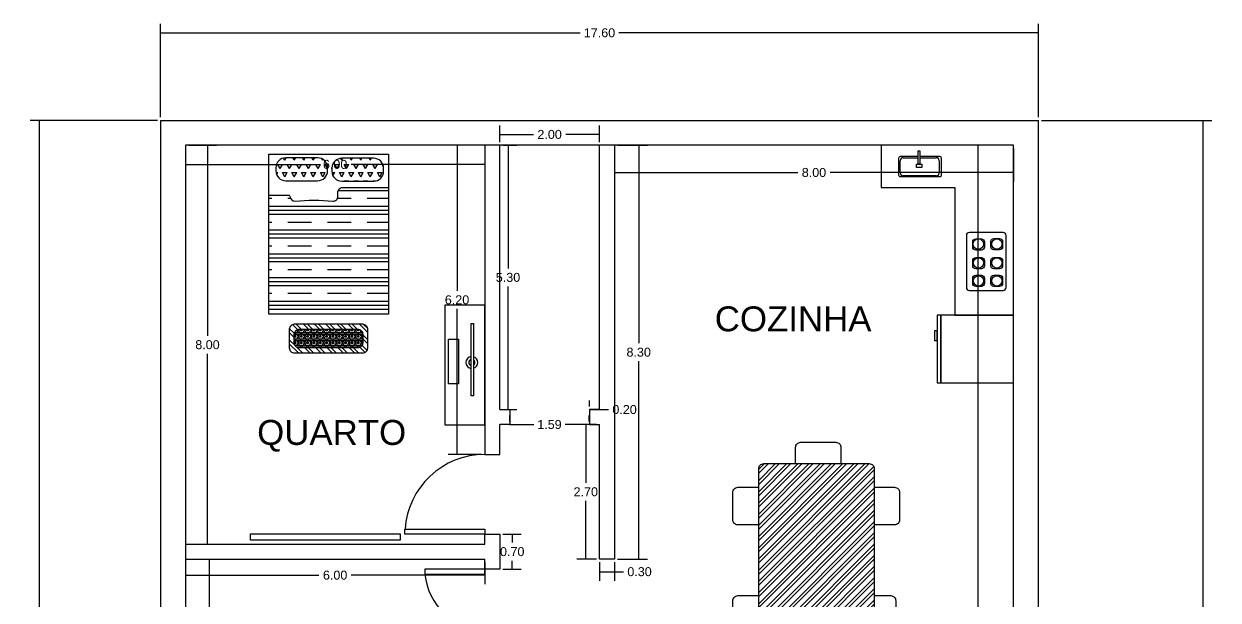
# Model space of a CAD drawing. Header units: millimetres. Extents: x -241762 to 114388, y -202223 to 8844.
# Drawn here: x 5653.48 to 5677.42, y 5351.14 to 5362.7 of the extents above; entities that cross this region are included whole.
import ezdxf

# ---------------------------------------------------------------- set-up
doc = ezdxf.new("R2010")
doc.units = ezdxf.units.MM
doc.layers.add('APPLIENCES', color=7, linetype='Continuous', plot=False)
doc.layers.add('DOORS AND WINDOWS', color=7, linetype='Continuous', plot=False)
doc.layers.add('COTAS', color=7, linetype='Continuous')
doc.styles.get("Standard").update_dxf_attribs({"font": 'arial.ttf'})
doc.dimstyles.new('COTAS', dxfattribs={"dimtxt": 0.18, "dimasz": 0.18, "dimexe": 0.18, "dimexo": 0.0625, "dimgap": 0.09, "dimtad": 0, "dimtih": 1, "dimtoh": 1, "dimzin": 0, "dimdsep": 46, "dimtxsty": 'Standard', "dimblk": 'NONE', "dimcen": 0.09, "dimclrt": 1, "dimadec": 0, "dimazin": 0, "dimtfac": 1, "dimtofl": 0, "dimtmove": 0, "dimatfit": 3, "dimfxl": 1, "dimtolj": 1, "dimtzin": 0, "dimarcsym": 0})

# ---------------------------------------------------------------- blocks, each defined once
blk = doc.blocks.new('*D55')
at = {"layer": 'COTAS', "color": 0, "lineweight": -2, "transparency": 16777216}
for p, q in [((5656.216, 5360.829), (5656.216, 5362.701)), ((5673.816, 5360.829), (5673.816, 5362.701)), ((5656.216, 5362.521), (5664.631, 5362.521)), ((5673.816, 5362.521), (5665.401, 5362.521))]:
    blk.add_line(p, q, dxfattribs=at)
at = {"layer": 'Defpoints', "color": 0, "transparency": 16777216}
for p in [(5673.816, 5362.521), (5656.216, 5360.766), (5673.816, 5360.766)]:
    blk.add_point(p, dxfattribs=at)
at = {"layer": 'COTAS', "color": 1, "transparency": 16777216, "insert": (5665.016, 5362.521), "char_height": 0.18, "attachment_point": 5}
blk.add_mtext('\\A1;17.60', dxfattribs=at)
blk = doc.blocks.new('_None')
blk = doc.blocks.new('*D56')
at = {"layer": 'COTAS', "color": 0, "lineweight": -2, "transparency": 16777216}
for p, q in [((5656.153, 5360.766), (5653.603, 5360.766)), ((5653.783, 5360.766), (5653.783, 5349.148)), ((5653.783, 5337.166), (5653.783, 5348.784)), ((5656.153, 5337.166), (5653.603, 5337.166))]:
    blk.add_line(p, q, dxfattribs=at)
at = {"layer": 'Defpoints', "color": 0, "transparency": 16777216}
for p in [(5656.216, 5360.766), (5653.783, 5337.166), (5656.216, 5337.166)]:
    blk.add_point(p, dxfattribs=at)
at = {"layer": 'COTAS', "color": 1, "transparency": 16777216, "insert": (5653.783, 5348.966), "char_height": 0.18, "attachment_point": 5}
blk.add_mtext('\\A1;23.60', dxfattribs=at)
blk = doc.blocks.new('*D59')
at = {"layer": 'COTAS', "color": 0, "lineweight": -2, "transparency": 16777216}
for p, q in [((5673.253, 5360.266), (5672.42, 5360.266)), ((5672.6, 5360.266), (5672.6, 5350.348)), ((5672.6, 5340.066), (5672.6, 5349.984)), ((5673.253, 5340.066), (5672.42, 5340.066))]:
    blk.add_line(p, q, dxfattribs=at)
at = {"layer": 'Defpoints', "color": 0, "transparency": 16777216}
for p in [(5673.316, 5360.266), (5672.6, 5340.066), (5673.316, 5340.066)]:
    blk.add_point(p, dxfattribs=at)
at = {"layer": 'COTAS', "color": 1, "transparency": 16777216, "insert": (5672.6, 5350.166), "char_height": 0.18, "attachment_point": 5}
blk.add_mtext('\\A1;20.20', dxfattribs=at)
blk = doc.blocks.new('*D60')
at = {"layer": 'COTAS', "color": 0, "lineweight": -2, "transparency": 16777216}
for p, q in [((5665.316, 5360.204), (5665.316, 5359.54)), ((5673.316, 5360.204), (5673.316, 5359.54)), ((5665.316, 5359.72), (5668.992, 5359.72)), ((5673.316, 5359.72), (5669.64, 5359.72))]:
    blk.add_line(p, q, dxfattribs=at)
at = {"layer": 'Defpoints', "color": 0, "transparency": 16777216}
for p in [(5665.316, 5360.266), (5673.316, 5360.266), (5673.316, 5359.72)]:
    blk.add_point(p, dxfattribs=at)
at = {"layer": 'COTAS', "color": 1, "transparency": 16777216, "insert": (5669.316, 5359.72), "char_height": 0.18, "attachment_point": 5}
blk.add_mtext('\\A1;8.00', dxfattribs=at)
blk = doc.blocks.new('*D61')
at = {"layer": 'COTAS', "color": 0, "lineweight": -2, "transparency": 16777216}
for p, q in [((5673.878, 5360.766), (5677.292, 5360.766)), ((5677.112, 5360.766), (5677.112, 5349.148)), ((5677.112, 5337.166), (5677.112, 5348.784)), ((5673.878, 5337.166), (5677.292, 5337.166))]:
    blk.add_line(p, q, dxfattribs=at)
at = {"layer": 'Defpoints', "color": 0, "transparency": 16777216}
for p in [(5673.816, 5360.766), (5673.816, 5337.166), (5677.112, 5337.166)]:
    blk.add_point(p, dxfattribs=at)
at = {"layer": 'COTAS', "color": 1, "transparency": 16777216, "insert": (5677.112, 5348.966), "char_height": 0.18, "attachment_point": 5}
blk.add_mtext('\\A1;23.60', dxfattribs=at)
blk = doc.blocks.new('*D62')
at = {"layer": 'COTAS', "color": 0, "lineweight": -2, "transparency": 16777216}
for p, q in [((5656.716, 5360.204), (5656.716, 5359.702)), ((5662.716, 5360.204), (5662.716, 5359.702)), ((5656.716, 5359.882), (5659.392, 5359.882)), ((5662.716, 5359.882), (5660.04, 5359.882))]:
    blk.add_line(p, q, dxfattribs=at)
at = {"layer": 'Defpoints', "color": 0, "transparency": 16777216}
for p in [(5656.716, 5360.266), (5662.716, 5360.266), (5662.716, 5359.882)]:
    blk.add_point(p, dxfattribs=at)
at = {"layer": 'COTAS', "color": 1, "transparency": 16777216, "insert": (5659.716, 5359.882), "char_height": 0.18, "attachment_point": 5}
blk.add_mtext('\\A1;6.00', dxfattribs=at)
blk = doc.blocks.new('*D63')
at = {"layer": 'COTAS', "color": 0, "lineweight": -2, "transparency": 16777216}
for p, q in [((5656.778, 5360.266), (5657.337, 5360.266)), ((5657.157, 5360.266), (5657.157, 5356.448)), ((5657.157, 5352.266), (5657.157, 5356.084)), ((5656.778, 5352.266), (5657.337, 5352.266))]:
    blk.add_line(p, q, dxfattribs=at)
at = {"layer": 'Defpoints', "color": 0, "transparency": 16777216}
for p in [(5656.716, 5360.266), (5656.716, 5352.266), (5657.157, 5352.266)]:
    blk.add_point(p, dxfattribs=at)
at = {"layer": 'COTAS', "color": 1, "transparency": 16777216, "insert": (5657.157, 5356.266), "char_height": 0.18, "attachment_point": 5}
blk.add_mtext('\\A1;8.00', dxfattribs=at)
blk = doc.blocks.new('*D64')
at = {"layer": 'COTAS', "color": 0, "lineweight": -2, "transparency": 16777216}
for p, q in [((5656.778, 5351.966), (5657.374, 5351.966)), ((5657.194, 5351.966), (5657.194, 5350.648)), ((5657.194, 5348.966), (5657.194, 5350.284)), ((5656.778, 5348.966), (5657.374, 5348.966))]:
    blk.add_line(p, q, dxfattribs=at)
at = {"layer": 'Defpoints', "color": 0, "transparency": 16777216}
for p in [(5656.716, 5351.966), (5656.716, 5348.966), (5657.194, 5348.966)]:
    blk.add_point(p, dxfattribs=at)
at = {"layer": 'COTAS', "color": 1, "transparency": 16777216, "insert": (5657.194, 5350.466), "char_height": 0.18, "attachment_point": 5}
blk.add_mtext('\\A1;3.00', dxfattribs=at)
blk = doc.blocks.new('*D69')
at = {"layer": 'COTAS', "color": 0, "lineweight": -2, "transparency": 16777216}
for p, q in [((5656.716, 5351.904), (5656.716, 5351.464)), ((5662.716, 5351.904), (5662.716, 5351.464)), ((5656.716, 5351.644), (5659.392, 5351.644)), ((5662.716, 5351.644), (5660.04, 5351.644))]:
    blk.add_line(p, q, dxfattribs=at)
at = {"layer": 'Defpoints', "color": 0, "transparency": 16777216}
for p in [(5656.716, 5351.966), (5662.716, 5351.966), (5662.716, 5351.644)]:
    blk.add_point(p, dxfattribs=at)
at = {"layer": 'COTAS', "color": 1, "transparency": 16777216, "insert": (5659.716, 5351.644), "char_height": 0.18, "attachment_point": 5}
blk.add_mtext('\\A1;6.00', dxfattribs=at)
blk = doc.blocks.new('*D72')
at = {"layer": 'COTAS', "color": 0, "lineweight": -2, "transparency": 16777216}
for p, q in [((5663.016, 5360.329), (5663.016, 5360.663)), ((5663.016, 5360.483), (5663.691, 5360.483)), ((5665.016, 5360.483), (5664.341, 5360.483)), ((5665.016, 5360.329), (5665.016, 5360.663))]:
    blk.add_line(p, q, dxfattribs=at)
at = {"layer": 'Defpoints', "color": 0, "transparency": 16777216}
for p in [(5665.016, 5360.483), (5663.016, 5360.266), (5665.016, 5360.266)]:
    blk.add_point(p, dxfattribs=at)
at = {"layer": 'COTAS', "color": 1, "transparency": 16777216, "insert": (5664.016, 5360.483), "char_height": 0.18, "attachment_point": 5}
blk.add_mtext('\\A1;2.00', dxfattribs=at)
blk = doc.blocks.new('*D73')
at = {"layer": 'COTAS', "color": 0, "lineweight": -2, "transparency": 16777216}
for p, q in [((5665.378, 5360.266), (5665.982, 5360.266)), ((5665.802, 5360.266), (5665.802, 5356.298)), ((5665.802, 5351.966), (5665.802, 5355.934)), ((5665.378, 5351.966), (5665.982, 5351.966))]:
    blk.add_line(p, q, dxfattribs=at)
at = {"layer": 'Defpoints', "color": 0, "transparency": 16777216}
for p in [(5665.316, 5360.266), (5665.316, 5351.966), (5665.802, 5351.966)]:
    blk.add_point(p, dxfattribs=at)
at = {"layer": 'COTAS', "color": 1, "transparency": 16777216, "insert": (5665.802, 5356.116), "char_height": 0.18, "attachment_point": 5}
blk.add_mtext('\\A1;8.30', dxfattribs=at)
blk = doc.blocks.new('*D74')
at = {"layer": 'COTAS', "color": 0, "lineweight": -2, "transparency": 16777216}
for p, q in [((5663.078, 5360.266), (5663.362, 5360.266)), ((5663.182, 5360.266), (5663.182, 5357.798)), ((5663.182, 5354.966), (5663.182, 5357.434)), ((5663.078, 5354.966), (5663.362, 5354.966))]:
    blk.add_line(p, q, dxfattribs=at)
at = {"layer": 'Defpoints', "color": 0, "transparency": 16777216}
for p in [(5663.016, 5360.266), (5663.016, 5354.966), (5663.182, 5354.966)]:
    blk.add_point(p, dxfattribs=at)
at = {"layer": 'COTAS', "color": 1, "transparency": 16777216, "insert": (5663.182, 5357.616), "char_height": 0.18, "attachment_point": 5}
blk.add_mtext('\\A1;5.30', dxfattribs=at)
blk = doc.blocks.new('*D75')
at = {"layer": 'COTAS', "color": 0, "lineweight": -2, "transparency": 16777216}
for p, q in [((5662.653, 5360.266), (5661.98, 5360.266)), ((5662.16, 5360.266), (5662.16, 5357.348)), ((5662.16, 5354.066), (5662.16, 5356.984)), ((5662.653, 5354.066), (5661.98, 5354.066))]:
    blk.add_line(p, q, dxfattribs=at)
at = {"layer": 'Defpoints', "color": 0, "transparency": 16777216}
for p in [(5662.716, 5360.266), (5662.16, 5354.066), (5662.716, 5354.066)]:
    blk.add_point(p, dxfattribs=at)
at = {"layer": 'COTAS', "color": 1, "transparency": 16777216, "insert": (5662.16, 5357.166), "char_height": 0.18, "attachment_point": 5}
blk.add_mtext('\\A1;6.20', dxfattribs=at)
blk = doc.blocks.new('*D76')
at = {"layer": 'COTAS', "color": 0, "lineweight": -2, "transparency": 16777216}
for p, q in [((5664.953, 5354.666), (5664.561, 5354.666)), ((5664.741, 5354.666), (5664.741, 5353.498)), ((5664.741, 5351.966), (5664.741, 5353.134)), ((5664.953, 5351.966), (5664.561, 5351.966))]:
    blk.add_line(p, q, dxfattribs=at)
at = {"layer": 'Defpoints', "color": 0, "transparency": 16777216}
for p in [(5665.016, 5354.666), (5664.741, 5351.966), (5665.016, 5351.966)]:
    blk.add_point(p, dxfattribs=at)
at = {"layer": 'COTAS', "color": 1, "transparency": 16777216, "insert": (5664.741, 5353.316), "char_height": 0.18, "attachment_point": 5}
blk.add_mtext('\\A1;2.70', dxfattribs=at)
blk = doc.blocks.new('*D77')
at = {"layer": 'COTAS', "color": 0, "lineweight": -2, "transparency": 16777216}
for p, q in [((5665.016, 5351.904), (5665.016, 5351.534)), ((5665.316, 5351.904), (5665.316, 5351.534)), ((5665.016, 5351.714), (5665.316, 5351.714)), ((5665.316, 5351.714), (5665.496, 5351.714))]:
    blk.add_line(p, q, dxfattribs=at)
at = {"layer": 'Defpoints', "color": 0, "transparency": 16777216}
for p in [(5665.016, 5351.966), (5665.316, 5351.966), (5665.316, 5351.714)]:
    blk.add_point(p, dxfattribs=at)
at = {"layer": 'COTAS', "color": 1, "transparency": 16777216, "insert": (5665.819, 5351.714), "char_height": 0.18, "attachment_point": 5}
blk.add_mtext('\\A1;0.30', dxfattribs=at)
blk = doc.blocks.new('*D82')
at = {"layer": 'COTAS', "color": 0, "lineweight": -2, "transparency": 16777216}
for p, q in [((5664.816, 5355.029), (5664.816, 5355.146)), ((5664.816, 5354.966), (5665.016, 5354.966)), ((5665.016, 5355.029), (5665.016, 5355.146)), ((5665.016, 5354.966), (5665.196, 5354.966))]:
    blk.add_line(p, q, dxfattribs=at)
at = {"layer": 'Defpoints', "color": 0, "transparency": 16777216}
for p in [(5664.816, 5354.966), (5665.016, 5354.966), (5665.016, 5354.966)]:
    blk.add_point(p, dxfattribs=at)
at = {"layer": 'COTAS', "color": 1, "transparency": 16777216, "insert": (5665.519, 5354.966), "char_height": 0.18, "attachment_point": 5}
blk.add_mtext('\\A1;0.20', dxfattribs=at)
blk = doc.blocks.new('*D83')
at = {"layer": 'COTAS', "color": 0, "lineweight": -2, "transparency": 16777216}
for p, q in [((5663.078, 5352.466), (5663.447, 5352.466)), ((5663.267, 5352.466), (5663.267, 5352.298)), ((5663.267, 5351.766), (5663.267, 5351.934)), ((5663.078, 5351.766), (5663.447, 5351.766))]:
    blk.add_line(p, q, dxfattribs=at)
at = {"layer": 'Defpoints', "color": 0, "transparency": 16777216}
for p in [(5663.016, 5352.466), (5663.016, 5351.766), (5663.267, 5351.766)]:
    blk.add_point(p, dxfattribs=at)
at = {"layer": 'COTAS', "color": 1, "transparency": 16777216, "insert": (5663.267, 5352.116), "char_height": 0.18, "attachment_point": 5}
blk.add_mtext('\\A1;0.70', dxfattribs=at)
blk = doc.blocks.new('*D89')
at = {"layer": 'COTAS', "color": 0, "lineweight": -2, "transparency": 16777216}
for p, q in [((5663.216, 5354.729), (5663.216, 5354.846)), ((5664.81, 5354.729), (5664.81, 5354.846)), ((5663.216, 5354.666), (5663.697, 5354.666)), ((5664.81, 5354.666), (5664.328, 5354.666))]:
    blk.add_line(p, q, dxfattribs=at)
at = {"layer": 'Defpoints', "color": 0, "transparency": 16777216}
for p in [(5663.216, 5354.666), (5664.81, 5354.666), (5664.81, 5354.666)]:
    blk.add_point(p, dxfattribs=at)
at = {"layer": 'COTAS', "color": 1, "transparency": 16777216, "insert": (5664.013, 5354.666), "char_height": 0.18, "attachment_point": 5}
blk.add_mtext('\\A1;1.59', dxfattribs=at)
blk = doc.blocks.new('small_DOOR')
at = {"layer": 'DOORS AND WINDOWS'}
blk.add_lwpolyline([(0.8, -0.05), (0, -0.05), (0, 0), (0.8, 0)], close=True, dxfattribs=at)
blk.add_arc((0.8, -0.05), 0.8, 90, 176.4167, dxfattribs=at)
blk = doc.blocks.new('bathr_DOOR')
at = {"layer": 'DOORS AND WINDOWS'}
blk.add_lwpolyline([(0, 0), (-0.6, 0), (-0.6, -0.05), (0, -0.05)], close=True, dxfattribs=at)
blk.add_arc((0, 0.002), 0.602, 184.9791, 270, dxfattribs=at)
blk = doc.blocks.new('king_BED')
at = {"layer": 'APPLIENCES'}
h = blk.add_hatch(dxfattribs=at)
h.set_pattern_fill('CLAY', color=256, scale=0.05)
h.set_pattern_definition([(0, (-1925.1788, -1745.6346), (0, 0.238125), []), (0, (-1925.1788, -1745.59492), (0, 0.238125), []), (0, (-1925.1788, -1745.55523), (0, 0.238125), []), (0, (-1925.1788, -1745.47586), (0, 0.238125), [0.238125, -0.15875])])
h.paths.add_polyline_path([(1.199, -0.333), (0.743, -0.333, 0.414214), (0.693, -0.383), (0.693, -0.422, -0.414214), (0.643, -0.472, 0.065451), (0.263, -0.472, -0.324715), (0.213, -0.421, 0.372904), (0.203, -0.413), (0, -0.413), (0, -1.604), (1.199, -1.604)])
blk.add_lwpolyline([(0, 0), (1.199, 0), (1.199, -1.604), (0, -1.604)], close=True, dxfattribs=at)
for points in [[(0.59, -0.136, 0.414214), (0.49, -0.036), (0.171, -0.036, 0.414214), (0.071, -0.136), (0.071, -0.165, 0.414214), (0.171, -0.265), (0.49, -0.265, 0.414214), (0.59, -0.165)], [(0.733, -0.27), (1.052, -0.27, 0.414214), (1.152, -0.17), (1.152, -0.14, 0.414214), (1.052, -0.04), (0.733, -0.04, 0.414214), (0.633, -0.14), (0.633, -0.17, 0.414214)]]:
    blk.add_lwpolyline(points, format="xyb", close=True, dxfattribs=at)
for points in [[(0.213, -0.421, 0.324694), (0.263, -0.472, -0.065451), (0.643, -0.472, 0.414214), (0.693, -0.422), (0.693, -0.383, -0.414214), (0.743, -0.333), (1.199, -0.333)], [(0.213, -0.421, 0.373029), (0.203, -0.413), (0, -0.413)]]:
    blk.add_lwpolyline(points, format="xyb", dxfattribs=at)
blk = doc.blocks.new('fridge')
at = {"layer": 'APPLIENCES'}
for points in [[(0.034, 0.677), (0, 0.677), (0, 0), (0.034, 0)], [(0.763, 0.677), (0.034, 0.677), (0.034, 0), (0.763, 0)], [(0.034, 0.677), (0.034, 0.677), (0.034, 0), (0.034, 0)], [(-0.028, 0.423), (0, 0.423), (0, 0.52), (-0.028, 0.52)]]:
    blk.add_lwpolyline(points, close=True, dxfattribs=at)
blk = doc.blocks.new('sink')
blk.add_lwpolyline([(0.197, 0.197), (0.394, 0.197, -0.414214), (0.409, 0.182), (0.409, 0.004, -0.414214), (0.394, -0.011), (0.001, -0.011, -0.414214), (-0.014, 0.004), (-0.014, 0.182, -0.414214), (0.001, 0.197), (0.179, 0.197)], format="xyb")
blk.add_lwpolyline([(0.162, 0.117), (0.215, 0.117), (0.215, 0.085), (0.162, 0.085)], close=True)
at = {"layer": 'APPLIENCES'}
for p, q in [((0.179, 0.251), (0.197, 0.251)), ((0.179, 0.117), (0.179, 0.251)), ((0.197, 0.251), (0.197, 0.117)), ((0, 0.03), (0, 0.152)), ((0.03, 0.182), (0.179, 0.182)), ((0.197, 0.182), (0.36, 0.182)), ((0.39, 0.152), (0.39, 0.03)), ((0.36, 0), (0.03, 0)), ((0.197, 0.117), (0.179, 0.117))]:
    blk.add_line(p, q, dxfattribs=at)
for centre, start, end in [((0.03, 0.152), 90, 180), ((0.36, 0.152), 0, 90), ((0.03, 0.03), 180, 270), ((0.36, 0.03), 270, 0)]:
    blk.add_arc(centre, 0.03, start, end, dxfattribs=at)
blk = doc.blocks.new('room_desk')
at = {"layer": 'APPLIENCES'}
for points in [[(0, 0), (0, 0.8), (-2.4, 0.8), (-2.4, 0)], [(-1.578, 0.729), (-0.678, 0.729), (-0.678, 0.529), (-1.578, 0.529)], [(-1.818, 0.274), (-0.365, 0.274), (-0.365, 0.226), (-1.818, 0.226)]]:
    blk.add_lwpolyline(points, close=True, dxfattribs=at)
for radius, start, end in [(0.12, 7.6593, 172.3407), (0.0622, 14.9476, 165.0524), (0.12, 195.4824, 344.5176), (0.0622, 211.1044, 328.8956)]:
    blk.add_arc((-1.149, 0.258), radius, start, end, dxfattribs=at)
blk = doc.blocks.new('room_chest')
h = blk.add_hatch()
h.set_pattern_fill('STEEL', color=256, scale=0.05)
h.set_pattern_definition([(45, (0, 0), (-0.112253, 0.112253), []), (45, (0, 0.07938), (-0.112253, 0.112253), [])])
h.paths.add_polyline_path([(-0.1, 1.572), (-0.474, 1.572, 0.414214), (-0.574, 1.472), (-0.574, 0.1, 0.414214), (-0.474, 0), (-0.1, 0, 0.414214), (0, 0.1), (0, 1.472, 0.414214)])
h.paths.add_polyline_path([(-0.2, 1.472, -0.414214), (-0.1, 1.372), (-0.1, 0.2, -0.414214), (-0.2, 0.1), (-0.374, 0.1, -0.414214), (-0.474, 0.2), (-0.474, 1.372, -0.414214), (-0.374, 1.472)], flags=0)
h.paths.add_polyline_path([(-0.1, 1.372, 0.414214), (-0.2, 1.472), (-0.374, 1.472, 0.414214), (-0.474, 1.372), (-0.474, 0.2, 0.414214), (-0.374, 0.1), (-0.2, 0.1, 0.414214), (-0.1, 0.2)], flags=16)
h = blk.add_hatch()
h.set_pattern_fill('BOX', color=256, scale=0.005)
h.paths.add_polyline_path([(-0.1, 1.372, 0.414214), (-0.2, 1.472), (-0.374, 1.472, 0.414214), (-0.474, 1.372), (-0.474, 0.2, 0.414214), (-0.374, 0.1), (-0.2, 0.1, 0.414214), (-0.1, 0.2)])
for points in [[(-0.1, 0, 0.414214), (0, 0.1), (0, 1.472, 0.414214), (-0.1, 1.572), (-0.474, 1.572, 0.414214), (-0.574, 1.472), (-0.574, 0.1, 0.414214), (-0.474, 0)], [(-0.374, 1.472), (-0.2, 1.472, -0.414214), (-0.1, 1.372), (-0.1, 0.2, -0.414214), (-0.2, 0.1), (-0.374, 0.1, -0.414214), (-0.474, 0.2), (-0.474, 1.372, -0.414214)]]:
    blk.add_lwpolyline(points, format="xyb", close=True)
blk = doc.blocks.new('kitchen_table')
h = blk.add_hatch()
h.set_pattern_fill('STEEL', color=256, scale=0.05)
h.set_pattern_definition([(45, (-5670.4246, -5350.04134), (-0.1122532015, 0.1122532015), []), (45, (-5670.4246, -5349.96196), (-0.1122532015, 0.1122532015), [])])
h.paths.add_polyline_path([(0.1, 3.741, 0.414214), (0, 3.841), (-2.116, 3.841, 0.414214), (-2.216, 3.741), (-2.216, 0.1, 0.414214), (-2.116, 0), (0, 0, 0.414214), (0.1, 0.1)])
for points in [[(-1.477, 3.841), (-1.477, 4.168, -0.414214), (-1.377, 4.268), (-0.668, 4.268, -0.414214), (-0.568, 4.168), (-0.568, 3.841)], [(-2.216, 2.614), (-2.635, 2.614, -0.414214), (-2.735, 2.714), (-2.735, 3.266, -0.414214), (-2.635, 3.366), (-2.216, 3.366)], [(0.1, 3.366), (0.507, 3.366, -0.414214), (0.607, 3.266), (0.607, 2.714, -0.414214), (0.507, 2.614), (0.1, 2.614)], [(-2.216, 0.441), (-2.635, 0.441, -0.414214), (-2.735, 0.541), (-2.735, 1.093, -0.414214), (-2.635, 1.193), (-2.216, 1.193)], [(0.1, 1.193), (0.43, 1.193, -0.414214), (0.53, 1.093), (0.53, 0.541, -0.414214), (0.43, 0.441), (0.1, 0.441)], [(-0.522, 0), (-0.522, -0.314, -0.414214), (-0.622, -0.414), (-1.331, -0.414, -0.414214), (-1.431, -0.314), (-1.431, 0)]]:
    blk.add_lwpolyline(points, format="xyb")
blk.add_lwpolyline([(-2.116, 3.841), (0, 3.841, -0.414214), (0.1, 3.741), (0.1, 0.1, -0.414214), (0, 0), (-2.116, 0, -0.414214), (-2.216, 0.1), (-2.216, 3.741, -0.414214)], format="xyb", close=True)

msp = doc.modelspace()

# ---------------------------------------------------------------- hatches: boundary and pattern name
h = msp.add_hatch()
h.set_pattern_fill('TRIANG', color=256, scale=0.02)
h.paths.add_polyline_path([(5659.365, 5360.015), (5658.727, 5360.015, 0.414214), (5658.527, 5359.815), (5658.527, 5359.756, 0.414214), (5658.727, 5359.556), (5659.365, 5359.556, 0.414214), (5659.565, 5359.756), (5659.565, 5359.815, 0.414214)])
h.paths.add_polyline_path([(5660.69, 5359.805, 0.414214), (5660.49, 5360.005), (5659.852, 5360.005, 0.414214), (5659.652, 5359.805), (5659.652, 5359.746, 0.414214), (5659.852, 5359.546), (5660.49, 5359.546, 0.414214), (5660.69, 5359.746)])

# ---------------------------------------------------------------- linework, layer by layer
for p, q in [((5656.216, 5360.766), (5656.216, 5337.166)), ((5656.216, 5360.766), (5673.816, 5360.766)), ((5673.816, 5337.166), (5673.816, 5360.766)), ((5662.716, 5360.266), (5656.716, 5360.266)), ((5656.716, 5360.266), (5656.716, 5352.266)), ((5663.016, 5360.266), (5662.716, 5360.266)), ((5662.716, 5360.266), (5662.716, 5354.066)), ((5665.016, 5360.266), (5663.016, 5360.266)), ((5663.016, 5354.966), (5663.016, 5360.266)), ((5665.316, 5360.266), (5665.016, 5360.266)), ((5665.016, 5354.966), (5665.016, 5360.266)), ((5673.316, 5360.266), (5665.316, 5360.266)), ((5665.316, 5360.266), (5665.316, 5351.966)), ((5673.316, 5340.066), (5673.316, 5360.266)), ((5663.016, 5354.966), (5663.216, 5354.966)), ((5663.216, 5354.966), (5663.216, 5354.666)), ((5665.016, 5354.966), (5664.816, 5354.966)), ((5664.816, 5354.966), (5664.816, 5354.666)), ((5663.016, 5354.066), (5663.016, 5354.666)), ((5663.216, 5354.666), (5663.016, 5354.666)), ((5664.816, 5354.666), (5665.016, 5354.666)), ((5665.016, 5351.966), (5665.016, 5354.666)), ((5662.716, 5354.066), (5663.016, 5354.066)), ((5662.716, 5352.266), (5662.716, 5352.466)), ((5662.716, 5352.466), (5663.016, 5352.466)), ((5663.016, 5352.466), (5663.016, 5351.766)), ((5656.716, 5352.266), (5656.716, 5351.966)), ((5656.716, 5352.266), (5662.716, 5352.266)), ((5656.716, 5351.966), (5656.716, 5348.966)), ((5656.716, 5351.966), (5662.716, 5351.966)), ((5662.716, 5351.766), (5662.716, 5351.966)), ((5665.316, 5351.966), (5665.016, 5351.966)), ((5663.016, 5351.766), (5662.716, 5351.766))]:
    msp.add_line(p, q)
at = {"layer": 'APPLIENCES'}
for points in [[(5673.316, 5359.42), (5673.316, 5360.266), (5670.661, 5360.266), (5670.661, 5359.42), (5672.143, 5359.42)], [(5672.143, 5359.42), (5672.143, 5356.859), (5673.316, 5356.859), (5673.316, 5360.266), (5672.143, 5360.266)]]:
    msp.add_lwpolyline(points, dxfattribs=at)
for points in [[(5672.431, 5357.354), (5673.108, 5357.354, 0.414214), (5673.168, 5357.414), (5673.168, 5358.458, 0.414214), (5673.108, 5358.518), (5672.431, 5358.518, 0.414214), (5672.371, 5358.458), (5672.371, 5357.414, 0.414214)], [(5672.558, 5358.39), (5672.675, 5358.39, -0.414214), (5672.735, 5358.33), (5672.735, 5358.225, -0.414214), (5672.675, 5358.165), (5672.558, 5358.165, -0.414214), (5672.498, 5358.225), (5672.498, 5358.33, -0.414214)], [(5672.921, 5358.397), (5673.038, 5358.397, -0.414214), (5673.098, 5358.337), (5673.098, 5358.232, -0.414214), (5673.038, 5358.172), (5672.921, 5358.172, -0.414214), (5672.861, 5358.232), (5672.861, 5358.337, -0.414214)], [(5672.558, 5358.014), (5672.675, 5358.014, -0.414214), (5672.735, 5357.954), (5672.735, 5357.849, -0.414214), (5672.675, 5357.789), (5672.558, 5357.789, -0.414214), (5672.498, 5357.849), (5672.498, 5357.954, -0.414214)], [(5672.921, 5358.016), (5673.038, 5358.016, -0.414214), (5673.098, 5357.956), (5673.098, 5357.851, -0.414214), (5673.038, 5357.791), (5672.921, 5357.791, -0.414214), (5672.861, 5357.851), (5672.861, 5357.956, -0.414214)], [(5672.558, 5357.66), (5672.675, 5357.66, -0.414214), (5672.735, 5357.6), (5672.735, 5357.495, -0.414214), (5672.675, 5357.435), (5672.558, 5357.435, -0.414214), (5672.498, 5357.495), (5672.498, 5357.6, -0.414214)], [(5672.921, 5357.66), (5673.038, 5357.66, -0.414214), (5673.098, 5357.6), (5673.098, 5357.495, -0.414214), (5673.038, 5357.435), (5672.921, 5357.435, -0.414214), (5672.861, 5357.495), (5672.861, 5357.6, -0.414214)]]:
    msp.add_lwpolyline(points, format="xyb", close=True, dxfattribs=at)
msp.add_lwpolyline([(5658.021, 5352.472), (5661.019, 5352.472), (5661.019, 5352.346), (5658.021, 5352.346)], close=True, dxfattribs=at)
for centre in [(5672.611, 5358.286), (5672.983, 5358.286), (5672.614, 5357.906), (5672.983, 5357.906), (5672.614, 5357.546), (5672.983, 5357.546)]:
    msp.add_circle(centre, 0.104, dxfattribs=at)

# ---------------------------------------------------------------- block references
at = {"layer": 'APPLIENCES', "xscale": 2, "yscale": 2, "zscale": 2}
for name, p in [('king_BED', (5658.385, 5360.086)), ('sink', (5671.047, 5359.652)), ('fridge', (5671.789, 5355.505))]:
    msp.add_blockref(name, p, dxfattribs=at)
at = {"layer": 'APPLIENCES', "rotation": 90}
for name, p in [('room_desk', (5662.716, 5357.059)), ('room_chest', (5660.37, 5356.676))]:
    msp.add_blockref(name, p, dxfattribs=at)
at = {"layer": 'APPLIENCES'}
msp.add_blockref('kitchen_table', (5670.425, 5350.041), dxfattribs=at)
at = {"layer": 'DOORS AND WINDOWS', "xscale": 2, "yscale": 2, "zscale": 2}
for name, p in [('small_DOOR', (5661.116, 5352.566)), ('bathr_DOOR', (5662.716, 5351.766))]:
    msp.add_blockref(name, p, dxfattribs=at)

# ---------------------------------------------------------------- texts
at = {"char_height": 0.5, "attachment_point": 1}
for s, insert in [('COZINHA', (5667.327, 5357.035)), ('QUARTO', (5658.153, 5354.757))]:
    msp.add_mtext_dynamic_manual_height_columns(s, width=6, gutter_width=25, heights=[0], dxfattribs=dict(at, insert=insert))

# ---------------------------------------------------------------- dimensions: what is measured, and where the dimension line sits
at = {"layer": 'COTAS'}
for base, p1, p2, picture, middle in [((5673.816, 5362.521), (5656.216, 5360.766), (5673.816, 5360.766), '*D55', (5665.016, 5362.521)), ((5665.016, 5360.483), (5663.016, 5360.266), (5665.016, 5360.266), '*D72', (5664.016, 5360.483)), ((5662.716, 5359.882), (5656.716, 5360.266), (5662.716, 5360.266), '*D62', (5659.716, 5359.882)), ((5673.316, 5359.72), (5665.316, 5360.266), (5673.316, 5360.266), '*D60', (5669.316, 5359.72)), ((5665.016, 5354.966), (5664.816, 5354.966), (5665.016, 5354.966), '*D82', (5665.519, 5354.966)), ((5664.81, 5354.666), (5663.216, 5354.666), (5664.81, 5354.666), '*D89', (5664.013, 5354.666)), ((5662.716, 5351.644), (5656.716, 5351.966), (5662.716, 5351.966), '*D69', (5659.716, 5351.644)), ((5665.316, 5351.714), (5665.016, 5351.966), (5665.316, 5351.966), '*D77', (5665.819, 5351.714))]:
    dim = msp.add_linear_dim(base=base, p1=p1, p2=p2, dimstyle='COTAS', dxfattribs=at)
    dim.commit()
    dim.dimension.update_dxf_attribs({"geometry": picture, "text_midpoint": middle})
for base, p1, p2, picture, middle in [((5653.783, 5337.166), (5656.216, 5360.766), (5656.216, 5337.166), '*D56', (5653.783, 5348.966)), ((5677.112, 5337.166), (5673.816, 5360.766), (5673.816, 5337.166), '*D61', (5677.112, 5348.966)), ((5657.157, 5352.266), (5656.716, 5360.266), (5656.716, 5352.266), '*D63', (5657.157, 5356.266)), ((5662.16, 5354.066), (5662.716, 5360.266), (5662.716, 5354.066), '*D75', (5662.16, 5357.166)), ((5663.182, 5354.966), (5663.016, 5360.266), (5663.016, 5354.966), '*D74', (5663.182, 5357.616)), ((5665.802, 5351.966), (5665.316, 5360.266), (5665.316, 5351.966), '*D73', (5665.802, 5356.116)), ((5672.6, 5340.066), (5673.316, 5360.266), (5673.316, 5340.066), '*D59', (5672.6, 5350.166)), ((5664.741, 5351.966), (5665.016, 5354.666), (5665.016, 5351.966), '*D76', (5664.741, 5353.316)), ((5663.267, 5351.766), (5663.016, 5352.466), (5663.016, 5351.766), '*D83', (5663.267, 5352.116)), ((5657.194, 5348.966), (5656.716, 5351.966), (5656.716, 5348.966), '*D64', (5657.194, 5350.466))]:
    dim = msp.add_linear_dim(base=base, p1=p1, p2=p2, angle=90, dimstyle='COTAS', dxfattribs=at)
    dim.commit()
    dim.dimension.update_dxf_attribs({"geometry": picture, "text_midpoint": middle})

doc.saveas('drawing.dxf')
